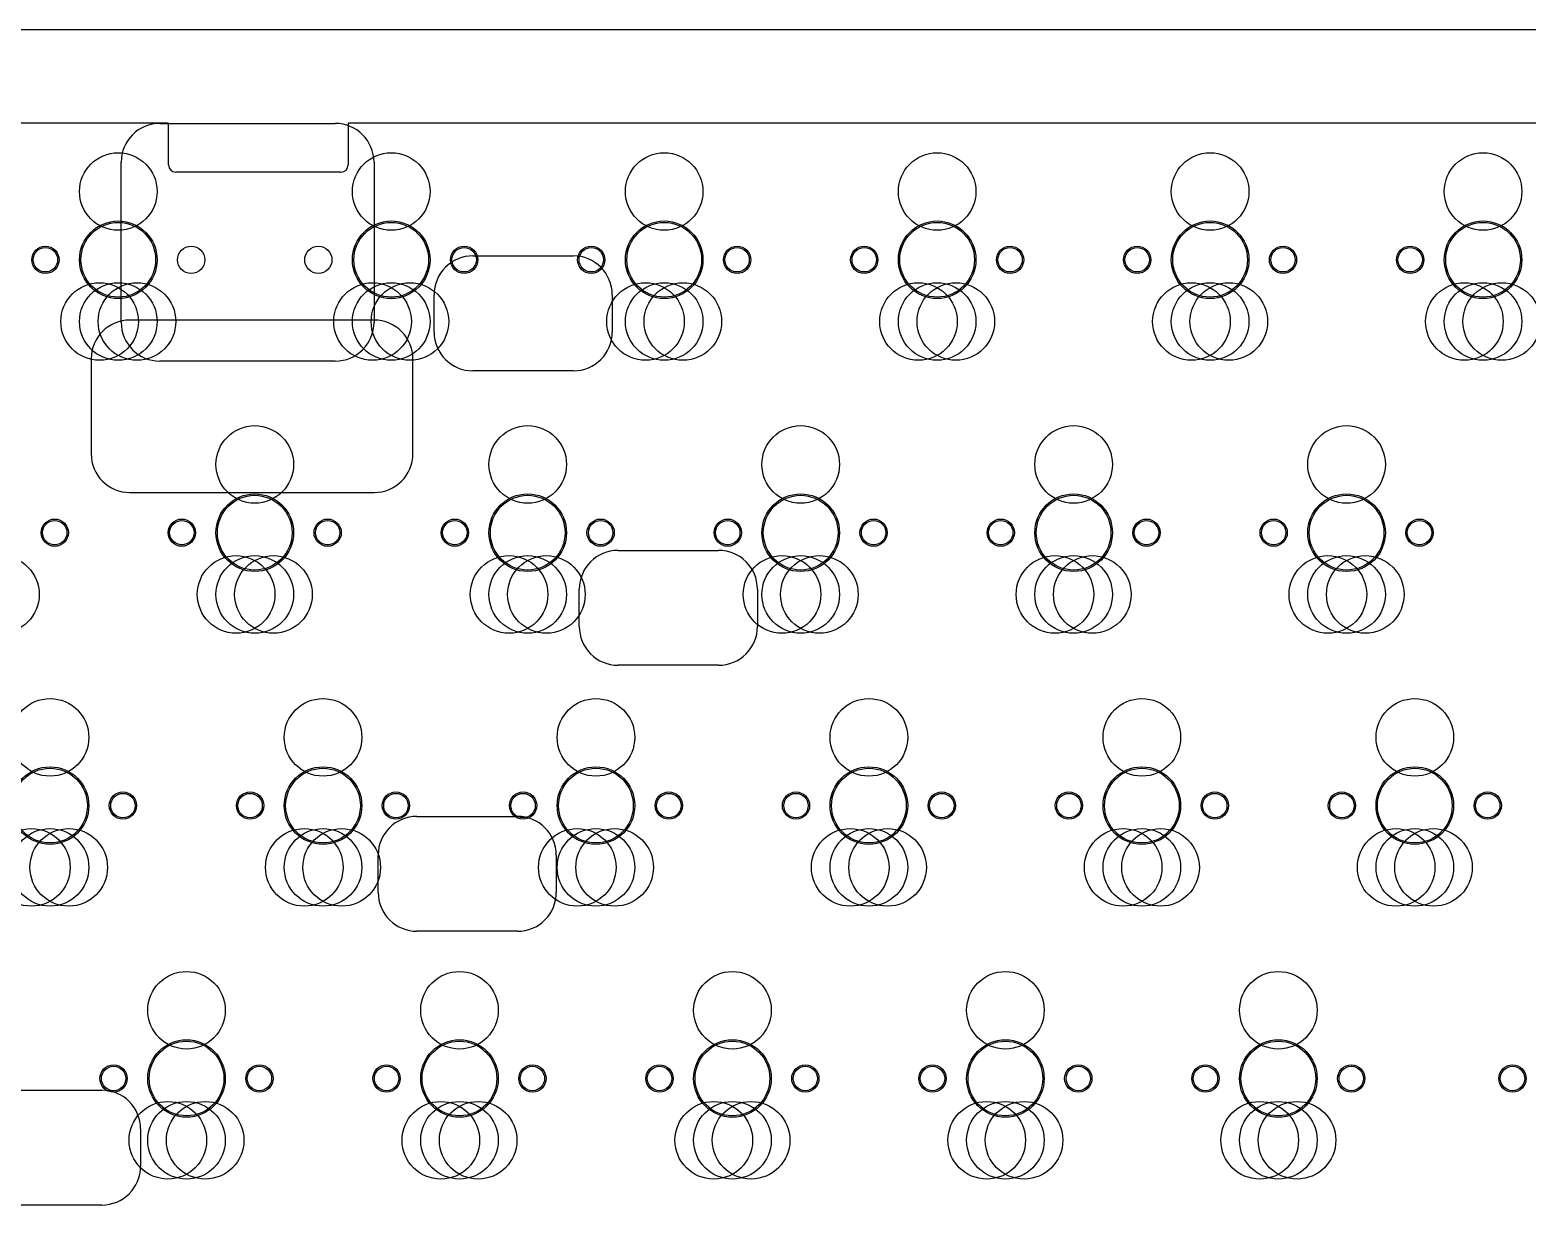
# Model space of a CAD drawing. Extents: x -14 to 315, y -179 to 16.
# Drawn here: x 145.8 to 250.1, y -65.8 to 16 of the extents above; entities that cross this region are included whole.
import ezdxf

# ---------------------------------------------------------------- set-up
doc = ezdxf.new("R2010")
doc.units = 0
doc.layers.add('BLACK', color=7, linetype='CONTINUOUS')

msp = doc.modelspace()

# ---------------------------------------------------------------- linework, layer by layer
at = {"layer": 'BLACK', "linetype": 'CONTINUOUS'}
for p, q in [((308.75, 16), (-2.25, 16)), ((301, 16), (9.5, 16)), ((155.5, 9.5), (54, 9.5)), ((154.9, 9.495), (167.1, 9.495)), ((155.5, 6.6), (155.5, 9.5)), ((168, 9.5), (168, 6.6)), ((293.5, 9.5), (168, 9.5)), ((152.2, -4.355), (152.2, 6.795)), ((169.8, 6.795), (169.8, -4.355)), ((167.5, 6.1), (156, 6.1)), ((176.680812, 0.269188), (183.6808, 0.269188)), ((173.980812, -5.042184), (173.980812, -2.430812)), ((186.380812, -2.430812), (186.380812, -5.030812)), ((169.81, -4.2), (152.81, -4.2)), ((150.11, -6.9), (150.11, -13.5)), ((167.1, -7.055), (154.9, -7.055)), ((172.51, -13.5), (172.51, -6.9)), ((183.680812, -7.730812), (176.680812, -7.730812)), ((152.81, -16.2), (169.81, -16.2)), ((186.789999, -20.229999), (193.789987, -20.229999)), ((184.089999, -25.541371), (184.089999, -22.929999)), ((196.489999, -22.929999), (196.489999, -25.529999)), ((193.789999, -28.229999), (186.789999, -28.229999)), ((172.789999, -38.749999), (179.789987, -38.749999)), ((170.089999, -44.061371), (170.089999, -41.449999)), ((182.489999, -41.449999), (182.489999, -44.049999)), ((179.789999, -46.749999), (172.789999, -46.749999)), ((143.850812, -57.810812), (150.8508, -57.810812)), ((153.550812, -60.510812), (153.550812, -63.110812)), ((150.850812, -65.810812), (143.850812, -65.810812))]:
    msp.add_line(p, q, dxfattribs=at)
at = {"layer": 'BLACK'}
for centre, radius in [((152, 4.75), 2.7), ((171, 4.75), 2.7), ((190, 4.75), 2.7), ((209, 4.75), 2.7), ((228, 4.75), 2.7), ((247, 4.75), 2.7), ((152, 0), 2.7), ((152, 0), 2.6), ((171, 0), 2.7), ((171, 0), 2.6), ((190, 0), 2.7), ((190, 0), 2.6), ((209, 0), 2.7), ((209, 0), 2.6), ((228, 0), 2.7), ((228, 0), 2.6), ((247, 0), 2.7), ((247, 0), 2.6), ((146.925, 0), 0.95), ((146.925, 0), 0.85), ((157.075, 0), 0.95), ((165.925, 0), 0.95), ((176.075, 0), 0.95), ((176.075, 0), 0.85), ((184.925, 0), 0.95), ((184.925, 0), 0.85), ((195.075, 0), 0.95), ((195.075, 0), 0.85), ((203.925, 0), 0.95), ((203.925, 0), 0.85), ((214.075, 0), 0.95), ((214.075, 0), 0.85), ((222.925, 0), 0.95), ((222.925, 0), 0.85), ((233.075, 0), 0.95), ((233.075, 0), 0.85), ((241.925, 0), 0.95), ((241.925, 0), 0.85), ((150.7, -4.3), 2.7), ((152, -4.3), 2.7), ((153.3, -4.3), 2.7), ((169.7, -4.3), 2.7), ((171, -4.3), 2.7), ((172.3, -4.3), 2.7), ((188.7, -4.3), 2.7), ((190, -4.3), 2.7), ((191.3, -4.3), 2.7), ((207.7, -4.3), 2.7), ((209, -4.3), 2.7), ((210.3, -4.3), 2.7), ((226.7, -4.3), 2.7), ((228, -4.3), 2.7), ((229.3, -4.3), 2.7), ((245.7, -4.3), 2.7), ((247, -4.3), 2.7), ((248.3, -4.3), 2.7), ((161.5, -14.25), 2.7), ((180.5, -14.25), 2.7), ((199.5, -14.25), 2.7), ((218.5, -14.25), 2.7), ((237.5, -14.25), 2.7), ((161.5, -19), 2.7), ((161.5, -19), 2.6), ((180.5, -19), 2.7), ((180.5, -19), 2.6), ((199.5, -19), 2.7), ((199.5, -19), 2.6), ((218.5, -19), 2.7), ((218.5, -19), 2.6), ((237.5, -19), 2.7), ((237.5, -19), 2.6), ((147.575, -19), 0.95), ((147.575, -19), 0.85), ((156.425, -19), 0.95), ((156.425, -19), 0.85), ((166.575, -19), 0.95), ((166.575, -19), 0.85), ((175.425, -19), 0.95), ((175.425, -19), 0.85), ((185.575, -19), 0.95), ((185.575, -19), 0.85), ((194.425, -19), 0.95), ((194.425, -19), 0.85), ((204.575, -19), 0.95), ((204.575, -19), 0.85), ((213.425, -19), 0.95), ((213.425, -19), 0.85), ((223.575, -19), 0.95), ((223.575, -19), 0.85), ((232.425, -19), 0.95), ((232.425, -19), 0.85), ((242.575, -19), 0.95), ((242.575, -19), 0.85), ((143.8, -23.3), 2.7), ((160.2, -23.3), 2.7), ((161.5, -23.3), 2.7), ((162.8, -23.3), 2.7), ((179.2, -23.3), 2.7), ((180.5, -23.3), 2.7), ((181.8, -23.3), 2.7), ((198.2, -23.3), 2.7), ((199.5, -23.3), 2.7), ((200.8, -23.3), 2.7), ((217.2, -23.3), 2.7), ((218.5, -23.3), 2.7), ((219.8, -23.3), 2.7), ((236.2, -23.3), 2.7), ((237.5, -23.3), 2.7), ((238.8, -23.3), 2.7), ((147.25, -33.25), 2.7), ((166.25, -33.25), 2.7), ((185.25, -33.25), 2.7), ((204.25, -33.25), 2.7), ((223.25, -33.25), 2.7), ((242.25, -33.25), 2.7), ((147.25, -38), 2.7), ((147.25, -38), 2.6), ((166.25, -38), 2.7), ((166.25, -38), 2.6), ((185.25, -38), 2.7), ((185.25, -38), 2.6), ((204.25, -38), 2.7), ((204.25, -38), 2.6), ((223.25, -38), 2.7), ((223.25, -38), 2.6), ((242.25, -38), 2.7), ((242.25, -38), 2.6), ((152.325, -38), 0.95), ((152.325, -38), 0.85), ((161.175, -38), 0.95), ((161.175, -38), 0.85), ((171.325, -38), 0.95), ((171.325, -38), 0.85), ((180.175, -38), 0.95), ((180.175, -38), 0.85), ((190.325, -38), 0.95), ((190.325, -38), 0.85), ((199.175, -38), 0.95), ((199.175, -38), 0.85), ((209.325, -38), 0.95), ((209.325, -38), 0.85), ((218.175, -38), 0.95), ((218.175, -38), 0.85), ((228.325, -38), 0.95), ((228.325, -38), 0.85), ((237.175, -38), 0.95), ((237.175, -38), 0.85), ((247.325, -38), 0.95), ((247.325, -38), 0.85), ((145.95, -42.3), 2.7), ((147.25, -42.3), 2.7), ((148.55, -42.3), 2.7), ((164.95, -42.3), 2.7), ((166.25, -42.3), 2.7), ((167.55, -42.3), 2.7), ((183.95, -42.3), 2.7), ((185.25, -42.3), 2.7), ((186.55, -42.3), 2.7), ((202.95, -42.3), 2.7), ((204.25, -42.3), 2.7), ((205.55, -42.3), 2.7), ((221.95, -42.3), 2.7), ((223.25, -42.3), 2.7), ((224.55, -42.3), 2.7), ((240.95, -42.3), 2.7), ((242.25, -42.3), 2.7), ((243.55, -42.3), 2.7), ((156.75, -52.25), 2.7), ((175.75, -52.25), 2.7), ((194.75, -52.25), 2.7), ((213.75, -52.25), 2.7), ((232.75, -52.25), 2.7), ((156.75, -57), 2.7), ((156.75, -57), 2.6), ((175.75, -57), 2.7), ((175.75, -57), 2.6), ((194.75, -57), 2.7), ((194.75, -57), 2.6), ((213.75, -57), 2.7), ((213.75, -57), 2.6), ((232.75, -57), 2.7), ((232.75, -57), 2.6), ((151.675, -57), 0.95), ((151.675, -57), 0.85), ((161.825, -57), 0.95), ((161.825, -57), 0.85), ((170.675, -57), 0.95), ((170.675, -57), 0.85), ((180.825, -57), 0.95), ((180.825, -57), 0.85), ((189.675, -57), 0.95), ((189.675, -57), 0.85), ((199.825, -57), 0.95), ((199.825, -57), 0.85), ((208.675, -57), 0.95), ((208.675, -57), 0.85), ((218.825, -57), 0.95), ((218.825, -57), 0.85), ((227.675, -57), 0.95), ((227.675, -57), 0.85), ((237.825, -57), 0.95), ((237.825, -57), 0.85), ((249.05, -57), 0.95), ((249.05, -57), 0.85), ((155.45, -61.3), 2.7), ((156.75, -61.3), 2.7), ((158.05, -61.3), 2.7), ((174.45, -61.3), 2.7), ((175.75, -61.3), 2.7), ((177.05, -61.3), 2.7), ((193.45, -61.3), 2.7), ((194.75, -61.3), 2.7), ((196.05, -61.3), 2.7), ((212.45, -61.3), 2.7), ((213.75, -61.3), 2.7), ((215.05, -61.3), 2.7), ((231.45, -61.3), 2.7), ((232.75, -61.3), 2.7), ((234.05, -61.3), 2.7)]:
    msp.add_circle(centre, radius, dxfattribs=at)
for centre, radius, start, end in [((154.9, 6.795), 2.7, 90, 180), ((167.1, 6.795), 2.7, 0, 90), ((156, 6.6), 0.5, -180, -90), ((167.5, 6.6), 0.5, -90, 0), ((176.6808, -2.4308), 2.699988, -270.00025465, -179.99974535), ((183.6808, -2.4308), 2.699988, -0.00025465, 89.99974535), ((152.81, -6.9), 2.7, 90, 180), ((154.9, -4.355), 2.7, -180, -90), ((167.1, -4.355), 2.7, -90, 0), ((169.81, -6.9), 2.7, 0, 90), ((176.6808, -5.0308), 2.700012, -179.99974535, -89.99974535), ((183.6808, -5.0308), 2.700012, -89.99974535, -0.00025465), ((152.81, -13.5), 2.7, -180, -90), ((169.81, -13.5), 2.7, -90, 0), ((186.79, -22.93), 2.700001, 90.00002122, 179.99997878), ((193.79, -22.93), 2.700001, 0.00002122, 90.00002122), ((186.79, -25.53), 2.699999, -180.00002122, -90.00002122), ((193.79, -25.53), 2.699999, -90.00002122, 0.00002122), ((172.79, -41.45), 2.700001, 90.00002122, 179.99997878), ((179.79, -41.45), 2.700001, 0.00002122, 90.00002122), ((172.79, -44.05), 2.699999, -180.00002122, -90.00002122), ((179.79, -44.05), 2.699999, -90.00002122, 0.00002122), ((150.8508, -60.5108), 2.699988, -0.00025465, 89.99974535), ((150.8508, -63.1108), 2.700012, -89.99974535, -0.00025465)]:
    msp.add_arc(centre, radius, start, end, dxfattribs=at)

doc.saveas('drawing.dxf')
